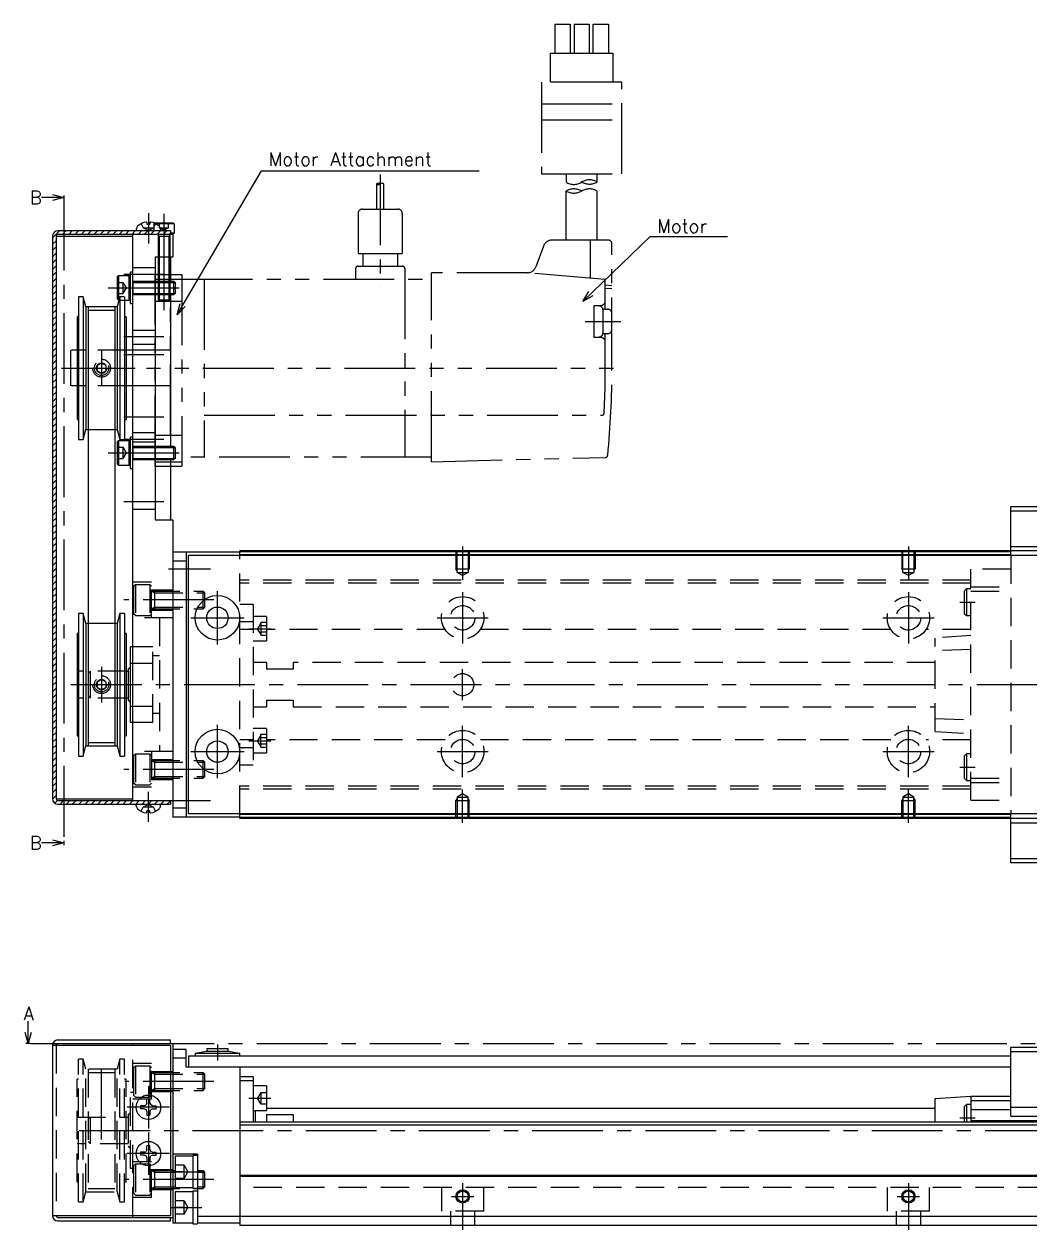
# Model space of a CAD drawing. Extents: x -2 to 917, y -8 to 279.
# Drawn here: x 246.4 to 472, y 9 to 279.5 of the extents above; entities that cross this region are included whole.
import ezdxf

# ---------------------------------------------------------------- set-up
doc = ezdxf.new("R2010")
doc.units = 0
doc.header["$LTSCALE"] = 0.5
for name, pattern in [('CENTER', [50.8, 31.75, -6.35, 6.35, -6.35]), ('DASHED', [19.05, 12.7, -6.35]), ('PHANTOM', [63.5, 31.75, -6.35, 6.35, -6.35, 6.35, -6.35])]:
    doc.linetypes.add(name, pattern=pattern)
for name, color, linetype in [('MSM_CENTER', 1, 'CENTER'), ('MSM_CONTINUOUS', 7, 'CONTINUOUS'), ('MSM_DASHED', 4, 'DASHED'), ('MSM_IMAGINARY', 6, 'PHANTOM'), ('MSM_NARROW', 5, 'CONTINUOUS'), ('MSM_PART_NUMBER', 7, 'CONTINUOUS')]:
    doc.layers.add(name, color=color, linetype=linetype)
doc.styles.get("Standard").update_dxf_attribs({"font": 'txt.shx', "height": 3, "bigfont": 'bigfont.shx'})

msp = doc.modelspace()

# ---------------------------------------------------------------- linework, layer by layer
at = {"layer": 'MSM_CENTER'}
for p, q in [((255.26, 240.06), (255.26, 96.3)), ((274.26, 237.06), (274.26, 230.3)), ((277.76, 236.9), (277.76, 215.3)), ((277.76, 223.3), (268.76, 223.3)), ((265.26, 220.3), (282.26, 220.3)), ((277.76, 209.3), (268.76, 209.3)), ((263.76, 206.3), (263.76, 198.3)), ((277.76, 205.3), (268.76, 205.3)), ((256.26, 202.3), (271.26, 202.3)), ((277.76, 191.3), (268.76, 191.3)), ((277.76, 186.3), (268.76, 186.3)), ((265.26, 183.3), (282.26, 183.3)), ((277.76, 172.3), (268.76, 172.3)), ((344.76, 162.3), (344.76, 154.79)), ((444.76, 162.3), (444.76, 154.79)), ((278.76, 157.3), (288.16, 157.3)), ((289.76, 140.3), (289.76, 152.3)), ((344.76, 152.05), (344.76, 140.55)), ((444.76, 152.05), (444.76, 140.55)), ((288.96, 150.3), (268.76, 150.3)), ((456.26, 149.8), (459.76, 149.8)), ((283.76, 146.3), (295.76, 146.3)), ((339.01, 146.3), (350.51, 146.3)), ((439.01, 146.3), (450.51, 146.3)), ((296.76, 143.85), (301.76, 143.85)), ((263.76, 135.3), (263.76, 127.3)), ((344.76, 127.8), (344.76, 134.8)), ((907.76, 131.3), (256.26, 131.3)), ((289.76, 110.3), (289.76, 122.3)), ((344.76, 110.55), (344.76, 122.05)), ((444.76, 110.55), (444.76, 122.05)), ((296.76, 118.74), (301.76, 118.74)), ((283.76, 116.3), (295.76, 116.3)), ((339.01, 116.3), (350.51, 116.3)), ((439.01, 116.3), (450.51, 116.3)), ((288.96, 112.3), (268.76, 112.3)), ((456.26, 112.8), (459.76, 112.8)), ((274.26, 100.54), (274.26, 107.3)), ((344.76, 100.3), (344.76, 107.81)), ((444.76, 100.3), (444.76, 107.81)), ((278.76, 105.3), (288.16, 105.3)), ((247.76, 50.8), (915.6, 50.8)), ((289.76, 50.6), (289.76, 47)), ((263.76, 29.3), (263.76, 47.05)), ((288.96, 42.3), (268.96, 42.3)), ((274.26, 41.25), (274.26, 31.75)), ((296.76, 38.55), (301.76, 38.55)), ((279.01, 36.5), (269.51, 36.5)), ((456.26, 34.1), (459.76, 34.1)), ((258.76, 31.3), (907.76, 31.3)), ((274.26, 30.85), (274.26, 21.35)), ((279.01, 26.1), (269.51, 26.1)), ((279.26, 22), (286.26, 22)), ((288.96, 20.3), (268.96, 20.3)), ((344.76, 19.5), (344.76, 9)), ((444.76, 19.5), (444.76, 9)), ((342.26, 16.5), (347.26, 16.5)), ((442.26, 16.5), (447.26, 16.5)), ((279.26, 14), (286.26, 14))]:
    msp.add_line(p, q, dxfattribs=at)
at = {"layer": 'MSM_CONTINUOUS'}
for p, q in [((252.76, 241.23), (255.26, 240.56)), ((255.26, 241.06), (255.26, 240.06)), ((255.26, 240.56), (250.26, 240.56)), ((255.26, 240.56), (252.76, 239.89)), ((279.26, 233.1), (253.96, 233.1)), ((271.55, 233.5), (271.51, 233.1)), ((273.93, 234.98), (273.95, 234.6)), ((273.95, 234.6), (274.58, 234.6)), ((274.59, 234.98), (274.58, 234.6)), ((275.67, 234.81), (275.76, 234.9)), ((275.76, 234.9), (279.76, 234.9)), ((280.01, 234.65), (275.98, 234.65)), ((276.98, 233.5), (277.01, 233.1)), ((279.26, 233.1), (279.26, 232.3)), ((279.76, 234.9), (280.01, 234.65)), ((280.01, 234.65), (280.01, 232.55)), ((252.76, 231.9), (252.76, 105.7)), ((253.56, 231.9), (253.56, 105.7)), ((253.56, 231.9), (270.76, 231.9)), ((279.76, 232.3), (253.96, 232.3)), ((270.76, 105.3), (270.76, 232.3)), ((280.01, 232.55), (279.26, 232.55)), ((279.76, 232.3), (280.01, 232.55)), ((279.76, 232.3), (279.76, 227.3)), ((275.76, 227.3), (275.76, 168.3)), ((275.76, 227.3), (279.76, 227.3)), ((276.46, 227.3), (276.46, 221.8)), ((279.06, 227.3), (279.06, 221.8)), ((279.26, 227.3), (279.26, 221.8)), ((267.26, 222.75), (267.56, 223.05)), ((267.26, 222.75), (267.26, 217.85)), ((267.56, 223.05), (269.96, 223.05)), ((267.56, 223.05), (267.56, 217.55)), ((270.26, 222.75), (269.96, 223.05)), ((269.96, 217.55), (269.96, 223.05)), ((270.76, 223.8), (270.26, 223.8)), ((270.26, 216.8), (270.26, 223.8)), ((275.76, 221.8), (279.99, 221.8)), ((279.99, 218.8), (279.99, 221.8)), ((279.99, 221.8), (280.26, 221.53)), ((280.26, 221.53), (280.26, 219.07)), ((258.62, 218.3), (258.62, 186.3)), ((259.66, 218.3), (258.62, 218.3)), ((260.26, 216.05), (259.66, 218.3)), ((259.66, 218.3), (259.66, 186.3)), ((267.86, 218.3), (267.26, 216.05)), ((267.56, 217.55), (267.26, 217.85)), ((267.56, 217.55), (267.66, 217.55)), ((267.86, 218.3), (267.86, 186.3)), ((268.9, 218.3), (267.86, 218.3)), ((268.9, 218.3), (268.9, 186.3)), ((268.9, 217.55), (269.96, 217.55)), ((270.26, 217.85), (269.96, 217.55)), ((270.26, 216.8), (270.76, 216.8)), ((275.76, 218.8), (279.99, 218.8)), ((276.46, 218.8), (276.46, 217.54)), ((279.06, 217.54), (276.46, 217.54)), ((276.7, 217.3), (276.46, 217.54)), ((278.82, 217.3), (276.7, 217.3)), ((278.82, 217.3), (279.06, 217.54)), ((279.06, 218.8), (279.06, 217.54)), ((279.26, 218.8), (279.26, 184.8)), ((280.26, 219.07), (279.99, 218.8)), ((258.62, 213.8), (258.26, 213.8)), ((258.26, 213.8), (258.26, 190.8)), ((267.26, 216.05), (260.26, 216.05)), ((260.26, 216.05), (260.26, 188.55)), ((260.76, 216.05), (260.76, 117.55)), ((266.76, 216.05), (266.76, 117.55)), ((267.26, 216.05), (267.26, 188.55)), ((269.26, 213.8), (268.9, 213.8)), ((269.26, 213.8), (269.26, 190.8)), ((258.26, 190.8), (258.62, 190.8)), ((268.9, 190.8), (269.26, 190.8)), ((259.66, 186.3), (260.26, 188.55)), ((260.26, 188.55), (260.76, 188.55)), ((266.76, 188.55), (267.26, 188.55)), ((267.26, 188.55), (267.86, 186.3)), ((270.76, 186.8), (270.26, 186.8)), ((270.26, 179.8), (270.26, 186.8)), ((258.62, 186.3), (259.66, 186.3)), ((267.26, 185.75), (267.56, 186.05)), ((267.26, 185.75), (267.26, 180.85)), ((267.56, 186.05), (269.96, 186.05)), ((267.56, 186.05), (267.56, 180.55)), ((267.86, 186.3), (268.9, 186.3)), ((270.26, 185.75), (269.96, 186.05)), ((269.96, 180.55), (269.96, 186.05)), ((275.76, 184.8), (279.99, 184.8)), ((279.99, 181.8), (279.99, 184.8)), ((279.99, 184.8), (280.26, 184.53)), ((280.26, 184.53), (280.26, 182.07)), ((275.76, 181.8), (279.99, 181.8)), ((279.26, 181.8), (279.26, 168.3)), ((280.26, 182.07), (279.99, 181.8)), ((267.56, 180.55), (267.26, 180.85)), ((267.56, 180.55), (269.96, 180.55)), ((270.26, 180.85), (269.96, 180.55)), ((270.26, 179.8), (270.76, 179.8)), ((467.76, 171.3), (521.76, 171.3)), ((467.76, 160.3), (467.76, 171.3)), ((275.76, 168.3), (279.76, 168.3)), ((279.76, 168.3), (279.76, 101.6)), ((467.76, 170.3), (521.76, 170.3)), ((467.76, 162.3), (521.76, 162.3)), ((294.76, 161), (279.76, 161)), ((282.76, 161), (282.76, 101.6)), ((283.26, 102.3), (283.26, 160.3)), ((905.26, 160.3), (283.26, 160.3)), ((294.76, 160.3), (294.76, 161.3)), ((894.76, 161.3), (294.76, 161.3)), ((467.76, 161.1), (294.76, 161.1)), ((467.76, 160.4), (294.76, 160.4)), ((282.76, 159), (279.76, 159)), ((258.62, 147.3), (258.62, 115.3)), ((259.66, 147.3), (258.62, 147.3)), ((259.66, 147.3), (259.66, 115.3)), ((260.26, 145.05), (259.66, 147.3)), ((267.86, 147.3), (267.26, 145.05)), ((268.9, 147.3), (267.86, 147.3)), ((267.86, 147.3), (267.86, 115.3)), ((268.9, 147.3), (268.9, 115.3)), ((260.26, 145.05), (260.26, 117.55)), ((260.76, 145.05), (260.26, 145.05)), ((267.26, 145.05), (266.76, 145.05)), ((267.26, 145.05), (267.26, 117.55)), ((258.62, 142.8), (258.26, 142.8)), ((258.26, 142.8), (258.26, 119.8)), ((269.26, 142.8), (268.9, 142.8)), ((269.26, 142.8), (269.26, 119.8)), ((270.26, 122.8), (270.26, 139.8)), ((270.76, 139.8), (270.26, 139.8)), ((270.26, 135.3), (269.76, 134.8)), ((270.26, 136.12), (270.76, 136.12)), ((269.26, 134.3), (269.76, 134.3)), ((269.76, 134.8), (269.76, 127.8)), ((269.76, 128.3), (269.26, 128.3)), ((269.76, 127.8), (270.26, 127.3)), ((270.26, 126.48), (270.76, 126.48)), ((270.76, 122.8), (270.26, 122.8)), ((258.26, 119.8), (258.62, 119.8)), ((268.9, 119.8), (269.26, 119.8)), ((259.66, 115.3), (260.26, 117.55)), ((260.26, 117.55), (267.26, 117.55)), ((267.26, 117.55), (267.86, 115.3)), ((258.62, 115.3), (259.66, 115.3)), ((267.86, 115.3), (268.9, 115.3)), ((253.56, 105.7), (270.76, 105.7)), ((253.96, 105.3), (279.76, 105.3)), ((253.96, 104.5), (279.26, 104.5)), ((271.55, 104.1), (271.51, 104.5)), ((273.93, 102.62), (273.95, 103)), ((274.58, 103), (273.95, 103)), ((274.59, 102.62), (274.58, 103)), ((276.98, 104.1), (277.01, 104.5)), ((279.26, 105.3), (279.26, 104.5)), ((282.76, 103.6), (279.76, 103.6)), ((294.76, 101.6), (279.76, 101.6)), ((905.26, 102.3), (283.26, 102.3)), ((294.76, 101.3), (294.76, 102.3)), ((467.76, 102.2), (294.76, 102.2)), ((467.76, 101.5), (294.76, 101.5)), ((894.76, 101.3), (294.76, 101.3)), ((467.76, 91.3), (467.76, 102.3)), ((467.76, 100.3), (521.76, 100.3)), ((255.26, 95.8), (250.26, 95.8)), ((252.76, 96.47), (255.26, 95.8)), ((255.26, 95.8), (252.76, 95.13)), ((255.26, 96.3), (255.26, 95.3)), ((467.76, 92.3), (521.76, 92.3)), ((521.76, 91.3), (467.76, 91.3)), ((247.26, 50.8), (247.26, 55.8)), ((247.26, 50.8), (246.59, 53.3)), ((247.93, 53.3), (247.26, 50.8)), ((253.96, 51.6), (279.26, 51.6)), ((279.26, 50.8), (279.26, 51.6)), ((247.76, 50.8), (246.76, 50.8)), ((252.76, 50.4), (279.26, 50.4)), ((252.76, 50.4), (252.76, 12.2)), ((253.96, 50.8), (279.76, 50.8)), ((270.76, 50.4), (270.76, 50.8)), ((279.26, 50.4), (279.26, 12.2)), ((279.76, 50.8), (279.76, 10.5)), ((282.76, 49.5), (279.76, 49.5)), ((282.76, 45.5), (282.76, 49.5)), ((287.36, 49), (284.76, 48.6)), ((287.36, 49.6), (287.36, 49)), ((292.16, 49.6), (287.36, 49.6)), ((292.16, 49), (287.36, 49)), ((292.16, 49), (292.16, 49.6)), ((294.76, 48.6), (292.16, 49)), ((467.76, 34.5), (467.76, 50)), ((467.76, 50), (521.76, 50)), ((467.76, 49), (521.76, 49)), ((282.76, 47.5), (279.76, 47.5)), ((283.26, 48), (283.26, 45.5)), ((467.76, 48), (283.26, 48)), ((284.76, 48.6), (284.76, 48)), ((294.76, 48.6), (284.76, 48.6)), ((294.76, 48), (294.76, 48.6)), ((467.76, 45.5), (282.76, 45.5)), ((294.76, 45.5), (294.76, 10)), ((297.76, 43.3), (294.76, 43.3)), ((297.76, 43.3), (297.76, 33.2)), ((297.76, 42.45), (294.76, 42.45)), ((300.76, 41.3), (297.76, 41.3)), ((300.76, 41.3), (300.76, 35.8)), ((273.93, 37.42), (273.95, 38.27)), ((274.59, 37.42), (274.58, 38.27)), ((450.76, 38.5), (458.76, 39)), ((450.76, 33.2), (450.76, 38.5)), ((458.76, 39), (467.76, 39)), ((458.76, 39), (458.76, 33.2)), ((458.76, 38), (467.76, 38)), ((273.34, 36.83), (272.49, 36.82)), ((273.34, 36.17), (272.49, 36.18)), ((273.34, 36.83), (273.74, 37.02)), ((273.34, 36.17), (273.74, 35.98)), ((273.93, 37.42), (273.74, 37.02)), ((273.93, 35.58), (273.74, 35.98)), ((273.93, 35.58), (273.95, 34.73)), ((274.59, 35.58), (274.58, 34.73)), ((274.59, 37.42), (274.78, 37.02)), ((274.59, 35.58), (274.78, 35.98)), ((275.19, 36.83), (274.78, 37.02)), ((275.19, 36.17), (274.78, 35.98)), ((275.19, 36.83), (276.03, 36.82)), ((275.19, 36.17), (276.03, 36.18)), ((297.76, 35.8), (300.76, 35.8)), ((298.26, 33.2), (298.26, 35.8)), ((300.76, 36.3), (450.76, 36.3)), ((457.76, 37.1), (457.26, 36.6)), ((457.26, 36.6), (457.26, 33.2)), ((458.76, 37.1), (457.76, 37.1)), ((457.76, 37.1), (457.76, 33.2)), ((458.76, 36), (467.76, 36)), ((467.76, 36.5), (521.76, 36.5)), ((894.76, 33.2), (294.76, 33.2)), ((894.76, 32.5), (294.76, 32.5)), ((300.76, 34.87), (306.76, 34.87)), ((300.76, 34.87), (300.76, 33.2)), ((306.76, 34.87), (306.76, 33.2)), ((458.76, 33.5), (530.76, 33.5)), ((467.76, 34.5), (521.76, 34.5)), ((273.93, 27.02), (273.95, 27.87)), ((274.59, 27.02), (274.58, 27.87)), ((273.34, 26.43), (272.49, 26.42)), ((273.34, 25.77), (272.49, 25.78)), ((273.34, 26.43), (273.74, 26.62)), ((273.34, 25.77), (273.74, 25.58)), ((273.93, 27.02), (273.74, 26.62)), ((273.93, 25.18), (273.74, 25.58)), ((273.93, 25.18), (273.95, 24.33)), ((274.59, 25.18), (274.58, 24.33)), ((274.59, 27.02), (274.78, 26.62)), ((274.59, 25.18), (274.78, 25.58)), ((275.19, 26.43), (274.78, 26.62)), ((275.19, 25.77), (274.78, 25.58)), ((275.19, 26.43), (276.03, 26.42)), ((275.19, 25.77), (276.03, 25.78)), ((285.26, 26), (279.76, 26)), ((284.26, 25.5), (280.26, 25.5)), ((280.26, 25.5), (280.26, 18.5)), ((285.26, 25.65), (284.26, 25.65)), ((284.26, 25.65), (284.26, 18.35)), ((285.26, 26), (285.26, 10.35)), ((894.76, 21.2), (294.76, 21.2)), ((894.76, 21), (294.76, 21)), ((280.26, 18.5), (284.26, 18.5)), ((284.26, 17.5), (280.26, 17.5)), ((280.26, 17.5), (280.26, 10.5)), ((284.26, 18.35), (285.26, 18.35)), ((285.26, 17.65), (284.26, 17.65)), ((284.26, 17.65), (284.26, 10.35)), ((252.76, 12.2), (279.26, 12.2)), ((253.96, 11.8), (279.76, 11.8)), ((253.96, 11), (279.26, 11)), ((270.76, 11.8), (270.76, 12.2)), ((279.26, 11), (279.26, 11.8)), ((894.76, 12), (285.26, 12)), ((284.26, 10.5), (279.76, 10.5)), ((284.26, 10.35), (285.26, 10.35)), ((294.76, 10.5), (285.26, 10.5)), ((894.76, 10), (294.76, 10))]:
    msp.add_line(p, q, dxfattribs=at)
for centre, radius in [((289.76, 146.3), 5), ((289.76, 146.3), 2.4), ((289.76, 116.3), 5), ((289.76, 116.3), 2.4), ((274.26, 36.5), 2.75), ((274.26, 26.1), 2.75), ((344.76, 16.5), 1.23), ((444.76, 16.5), 1.23)]:
    msp.add_circle(centre, radius, dxfattribs=at)
for centre, radius, start, end in [((253.96, 231.9), 1.2, 90, 180), ((272.54, 233.42), 1, 133.4267, 175), ((274.26, 231.6), 3.5, 98.5396, 133.4267), ((273.73, 234.78), 0.284, 44.1872, 87.0617), ((274.8, 234.78), 0.284, 92.9383, 135.8128), ((274.26, 231.6), 3.5, 46.5733, 81.4604), ((275.98, 233.42), 1, 5, 46.5733), ((253.96, 231.9), 0.4, 90, 180), ((253.96, 105.7), 1.2, 180, 270), ((253.96, 105.7), 0.4, 180, 270), ((272.54, 104.18), 1, 185, 226.5733), ((274.26, 106), 3.5, 226.5733, 261.4604), ((274.26, 106), 3.5, 278.5396, 313.4267), ((275.98, 104.18), 1, 313.4267, 355), ((273.73, 102.82), 0.284, 272.9383, 315.8128), ((274.8, 102.82), 0.284, 224.1872, 267.0617), ((253.96, 50.4), 1.2, 90, 180), ((253.96, 50.4), 0.4, 90, 180), ((274.26, 36.5), 1.8, 79.8876, 100.1124), ((274.26, 36.5), 1.8, 169.8876, 190.1124), ((274.26, 36.5), 1.8, 349.8876, 10.1124), ((274.26, 36.5), 1.8, 259.8876, 280.1124), ((274.26, 26.1), 1.8, 79.8876, 100.1124), ((274.26, 26.1), 1.8, 169.8876, 190.1124), ((274.26, 26.1), 1.8, 349.8876, 10.1124), ((274.26, 26.1), 1.8, 259.8876, 280.1124), ((253.96, 12.2), 1.2, 180, 270), ((253.96, 12.2), 0.4, 180, 270)]:
    msp.add_arc(centre, radius, start, end, dxfattribs=at)
at = {"layer": 'MSM_DASHED'}
for p, q in [((272.65, 234.71), (273.12, 233.77)), ((274.26, 233.17), (273.12, 233.77)), ((273.12, 233.77), (275.41, 233.77)), ((274.26, 233.17), (275.41, 233.77)), ((275.87, 234.71), (275.41, 233.77)), ((275.51, 234.65), (275.67, 234.81)), ((275.98, 234.65), (275.51, 234.65)), ((275.51, 234.65), (275.51, 233.1)), ((276.76, 233.8), (276.76, 234.9)), ((277.76, 233.22), (276.76, 233.8)), ((276.76, 233.8), (278.76, 233.8)), ((277.76, 234.9), (277.76, 233.8)), ((278.76, 233.8), (277.76, 233.22)), ((278.76, 233.8), (278.76, 234.9)), ((276.46, 232.2), (276.46, 227.3)), ((279.06, 231.81), (276.46, 231.81)), ((276.7, 231.81), (276.7, 227.3)), ((278.82, 231.81), (278.82, 227.3)), ((279.06, 232.2), (279.06, 227.3)), ((270.76, 224.9), (275.76, 224.9)), ((270.76, 221.8), (275.76, 221.8)), ((270.8, 221.8), (270.8, 218.8)), ((267.26, 221.55), (268.56, 221.55)), ((267.26, 220.3), (268.56, 220.3)), ((268.56, 221.55), (269.28, 220.3)), ((268.56, 221.55), (268.56, 219.05)), ((269.28, 220.3), (268.56, 219.05)), ((270.76, 221.55), (270.8, 221.53)), ((270.8, 221.53), (275.76, 221.53)), ((267.26, 219.05), (268.56, 219.05)), ((267.66, 217.55), (268.9, 217.55)), ((270.76, 219.05), (270.8, 219.07)), ((270.76, 218.8), (275.76, 218.8)), ((270.8, 219.07), (275.76, 219.07)), ((260.76, 215.29), (266.76, 215.29)), ((270.76, 210.8), (275.76, 210.8)), ((269.26, 206.3), (258.26, 206.3)), ((270.76, 207.7), (275.76, 207.7)), ((263.76, 203.45), (262.76, 202.88)), ((262.76, 202.88), (262.76, 201.72)), ((264.76, 202.88), (263.76, 203.45)), ((264.76, 201.72), (264.76, 202.88)), ((262.76, 201.72), (263.76, 201.15)), ((263.76, 201.15), (264.76, 201.72)), ((269.26, 198.3), (258.26, 198.3)), ((260.76, 188.55), (266.76, 188.55)), ((270.76, 187.9), (275.76, 187.9)), ((267.26, 184.55), (268.56, 184.55)), ((268.56, 184.55), (269.28, 183.3)), ((268.56, 184.55), (268.56, 182.05)), ((270.76, 185.8), (275.76, 185.8)), ((270.76, 184.8), (275.76, 184.8)), ((270.76, 184.55), (270.8, 184.53)), ((270.8, 184.8), (270.8, 181.8)), ((270.8, 184.53), (275.76, 184.53)), ((267.26, 183.3), (268.56, 183.3)), ((267.26, 182.05), (268.56, 182.05)), ((269.28, 183.3), (268.56, 182.05)), ((270.76, 182.05), (270.8, 182.07)), ((270.76, 181.8), (275.76, 181.8)), ((270.8, 182.07), (275.76, 182.07)), ((270.76, 170.7), (275.76, 170.7)), ((294.76, 102.3), (294.76, 160.3)), ((343.26, 161.3), (343.26, 157.3)), ((343.53, 156.5), (343.53, 161.3)), ((345.99, 161.3), (345.99, 156.5)), ((346.26, 161.3), (346.26, 157.3)), ((443.26, 161.3), (443.26, 157.3)), ((443.53, 156.5), (443.53, 161.3)), ((445.99, 161.3), (445.99, 156.5)), ((446.26, 161.3), (446.26, 157.3)), ((467.76, 160.3), (467.76, 102.3)), ((343.53, 156.83), (343.26, 157.3)), ((343.26, 157.3), (346.26, 157.3)), ((345.99, 156.83), (346.26, 157.3)), ((443.53, 156.83), (443.26, 157.3)), ((443.26, 157.3), (446.26, 157.3)), ((445.99, 156.83), (446.26, 157.3)), ((467.76, 157.2), (458.76, 157.2)), ((458.76, 105.4), (458.76, 157.2)), ((274.96, 154.3), (270.76, 154.3)), ((274.96, 146.3), (274.96, 154.3)), ((458.76, 154.75), (294.76, 154.75)), ((343.53, 156.5), (345.99, 156.5)), ((344.76, 155.79), (343.53, 156.5)), ((345.99, 156.5), (344.76, 155.79)), ((443.53, 156.5), (445.99, 156.5)), ((444.76, 155.79), (443.53, 156.5)), ((445.99, 156.5), (444.76, 155.79)), ((270.96, 153.4), (271.36, 153.8)), ((270.96, 153.4), (270.96, 147.2)), ((271.36, 153.8), (274.56, 153.8)), ((271.36, 153.8), (271.36, 146.8)), ((274.56, 153.8), (274.56, 146.8)), ((274.96, 153.4), (274.56, 153.8)), ((274.96, 152.55), (279.76, 152.55)), ((274.96, 152.3), (286.58, 152.3)), ((274.96, 152.3), (275.62, 151.92)), ((275.62, 152.3), (275.62, 148.3)), ((275.62, 151.92), (286.96, 151.92)), ((286.58, 148.3), (286.58, 152.3)), ((286.96, 151.92), (286.58, 152.3)), ((286.96, 148.68), (286.96, 151.92)), ((458.76, 154.05), (294.76, 154.05)), ((457.76, 152.8), (457.26, 152.3)), ((457.26, 152.3), (457.26, 147.3)), ((457.76, 152.8), (457.76, 146.8)), ((458.76, 152.8), (457.76, 152.8)), ((458.76, 153.25), (467.76, 153.25)), ((458.76, 152.25), (467.76, 152.25)), ((297.76, 149.3), (294.76, 149.3)), ((297.76, 149.3), (297.76, 113.3)), ((279.76, 146.3), (270.76, 146.3)), ((271.36, 146.8), (270.96, 147.2)), ((271.36, 146.8), (274.56, 146.8)), ((274.56, 146.8), (274.96, 147.2)), ((274.96, 148.3), (275.62, 148.68)), ((274.96, 148.3), (286.58, 148.3)), ((274.96, 148.05), (279.76, 148.05)), ((275.62, 148.68), (286.96, 148.68)), ((276.76, 146.3), (276.76, 116.3)), ((286.58, 148.3), (286.96, 148.68)), ((300.76, 146.6), (297.76, 146.6)), ((300.76, 146.6), (300.76, 141.1)), ((457.26, 147.3), (457.76, 146.8)), ((457.76, 146.8), (458.76, 146.8)), ((266.76, 145.05), (260.76, 145.05)), ((297.76, 145.43), (294.76, 145.43)), ((297.76, 143.68), (294.76, 143.68)), ((299.46, 145.1), (298.74, 143.85)), ((299.46, 142.6), (298.74, 143.85)), ((299.46, 145.3), (300.76, 145.3)), ((299.46, 145.3), (299.46, 142.41)), ((299.46, 144.58), (300.76, 144.58)), ((340.81, 143.66), (300.76, 143.66)), ((440.81, 143.66), (348.71, 143.66)), ((458.76, 143.66), (448.71, 143.66)), ((297.76, 141.1), (300.76, 141.1)), ((299.46, 143.13), (300.76, 143.13)), ((299.46, 142.41), (300.76, 142.41)), ((458.76, 142.3), (450.76, 141.77)), ((450.76, 120.83), (450.76, 141.77)), ((275.26, 139.8), (270.76, 139.8)), ((275.26, 122.8), (275.26, 139.8)), ((458.76, 139.16), (450.76, 138.9)), ((270.76, 136.12), (275.26, 136.12)), ((276.76, 137.8), (275.26, 137.8)), ((300.76, 136.3), (297.76, 136.3)), ((300.76, 136.3), (300.76, 134.8)), ((306.76, 136.3), (306.76, 134.8)), ((450.76, 136.3), (306.76, 136.3)), ((269.26, 134.3), (258.26, 134.3)), ((261.26, 134.3), (260.76, 133.8)), ((261.26, 128.3), (261.26, 134.3)), ((306.76, 134.8), (300.76, 134.8)), ((263.76, 132.45), (262.76, 131.88)), ((262.76, 131.88), (262.76, 130.72)), ((262.76, 130.72), (263.76, 130.15)), ((264.76, 131.88), (263.76, 132.45)), ((263.76, 130.15), (264.76, 130.72)), ((264.76, 130.72), (264.76, 131.88)), ((269.26, 128.3), (258.26, 128.3)), ((260.76, 128.8), (261.26, 128.3)), ((300.76, 127.8), (306.76, 127.8)), ((300.76, 127.8), (300.76, 126.3)), ((306.76, 127.8), (306.76, 126.3)), ((270.76, 126.48), (275.26, 126.48)), ((276.76, 124.8), (275.26, 124.8)), ((297.76, 126.3), (300.76, 126.3)), ((306.76, 126.3), (450.76, 126.3)), ((275.26, 122.8), (270.76, 122.8)), ((450.76, 123.7), (458.76, 123.44)), ((300.76, 121.49), (297.76, 121.49)), ((299.46, 119.99), (298.74, 118.74)), ((299.46, 120.19), (300.76, 120.19)), ((299.46, 117.3), (299.46, 120.19)), ((299.46, 119.47), (300.76, 119.47)), ((300.76, 121.49), (300.76, 115.99)), ((450.76, 120.83), (458.76, 120.3)), ((260.76, 118.31), (266.76, 118.31)), ((297.76, 118.92), (294.76, 118.92)), ((297.76, 117.17), (294.76, 117.17)), ((299.46, 117.49), (298.74, 118.74)), ((299.46, 118.02), (300.76, 118.02)), ((299.46, 117.3), (300.76, 117.3)), ((340.81, 118.94), (300.76, 118.94)), ((440.81, 118.94), (348.71, 118.94)), ((458.76, 118.94), (448.71, 118.94)), ((279.76, 116.3), (270.76, 116.3)), ((270.96, 115.4), (271.36, 115.8)), ((270.96, 115.4), (270.96, 109.2)), ((271.36, 115.8), (274.56, 115.8)), ((271.36, 115.8), (271.36, 108.8)), ((274.56, 115.8), (274.56, 108.8)), ((274.96, 115.4), (274.56, 115.8)), ((274.96, 116.3), (274.96, 108.3)), ((274.96, 114.55), (279.76, 114.55)), ((274.96, 114.3), (286.58, 114.3)), ((274.96, 114.3), (275.62, 113.92)), ((275.62, 114.3), (275.62, 110.3)), ((275.62, 113.92), (286.96, 113.92)), ((286.58, 110.3), (286.58, 114.3)), ((286.96, 113.92), (286.58, 114.3)), ((286.96, 110.68), (286.96, 113.92)), ((297.76, 115.99), (300.76, 115.99)), ((457.76, 115.8), (457.26, 115.3)), ((457.26, 115.3), (457.26, 110.3)), ((458.76, 115.8), (457.76, 115.8)), ((457.76, 115.8), (457.76, 109.8)), ((294.76, 113.3), (297.76, 113.3)), ((274.96, 108.3), (270.76, 108.3)), ((271.36, 108.8), (270.96, 109.2)), ((271.36, 108.8), (274.56, 108.8)), ((274.56, 108.8), (274.96, 109.2)), ((274.96, 110.3), (275.62, 110.68)), ((274.96, 110.3), (286.58, 110.3)), ((274.96, 110.05), (279.76, 110.05)), ((275.62, 110.68), (286.96, 110.68)), ((286.58, 110.3), (286.96, 110.68)), ((458.76, 108.55), (294.76, 108.55)), ((457.26, 110.3), (457.76, 109.8)), ((457.76, 109.8), (458.76, 109.8)), ((458.76, 110.35), (467.76, 110.35)), ((458.76, 109.35), (467.76, 109.35)), ((458.76, 107.85), (294.76, 107.85)), ((343.53, 105.77), (343.26, 105.3)), ((344.76, 106.81), (343.53, 106.1)), ((343.53, 106.1), (343.53, 101.3)), ((343.53, 106.1), (345.99, 106.1)), ((345.99, 106.1), (344.76, 106.81)), ((345.99, 101.3), (345.99, 106.1)), ((345.99, 105.77), (346.26, 105.3)), ((443.53, 105.77), (443.26, 105.3)), ((444.76, 106.81), (443.53, 106.1)), ((443.53, 106.1), (443.53, 101.3)), ((443.53, 106.1), (445.99, 106.1)), ((445.99, 106.1), (444.76, 106.81)), ((445.99, 101.3), (445.99, 106.1)), ((445.99, 105.77), (446.26, 105.3)), ((272.65, 102.89), (273.12, 103.83)), ((274.26, 104.43), (273.12, 103.83)), ((275.41, 103.83), (273.12, 103.83)), ((274.26, 104.43), (275.41, 103.83)), ((275.87, 102.89), (275.41, 103.83)), ((343.26, 101.3), (343.26, 105.3)), ((343.26, 105.3), (346.26, 105.3)), ((346.26, 101.3), (346.26, 105.3)), ((443.26, 101.3), (443.26, 105.3)), ((443.26, 105.3), (446.26, 105.3)), ((446.26, 101.3), (446.26, 105.3)), ((458.76, 105.4), (467.76, 105.4)), ((253.56, 50.4), (253.56, 12.2)), ((270.76, 12.2), (270.76, 50.4)), ((258.62, 15.3), (258.62, 47.3)), ((259.66, 47.3), (258.62, 47.3)), ((260.26, 45.05), (259.66, 47.3)), ((259.66, 15.3), (259.66, 47.3)), ((267.86, 47.3), (267.26, 45.05)), ((267.86, 15.3), (267.86, 47.3)), ((268.9, 47.3), (267.86, 47.3)), ((268.9, 15.3), (268.9, 47.3)), ((274.96, 46.3), (270.76, 46.3)), ((274.96, 38.3), (274.96, 46.3)), ((260.26, 17.55), (260.26, 45.05)), ((267.26, 45.05), (260.26, 45.05)), ((260.76, 45.05), (260.76, 17.55)), ((260.76, 44.29), (266.76, 44.29)), ((266.76, 45.05), (266.76, 17.55)), ((267.26, 17.55), (267.26, 45.05)), ((270.96, 45.4), (271.36, 45.8)), ((270.96, 45.4), (270.96, 39.2)), ((271.36, 45.8), (274.56, 45.8)), ((271.36, 45.8), (271.36, 38.8)), ((274.56, 45.8), (274.56, 38.8)), ((274.96, 45.4), (274.56, 45.8)), ((274.96, 44.55), (279.76, 44.55)), ((274.96, 44.3), (286.58, 44.3)), ((274.96, 44.3), (275.62, 43.92)), ((275.62, 44.3), (275.62, 40.3)), ((275.62, 43.92), (286.96, 43.92)), ((286.58, 40.3), (286.58, 44.3)), ((286.96, 43.92), (286.58, 44.3)), ((286.96, 40.68), (286.96, 43.92)), ((258.26, 19.8), (258.26, 42.8)), ((258.62, 42.8), (258.26, 42.8)), ((269.26, 42.8), (268.9, 42.8)), ((269.26, 19.8), (269.26, 42.8)), ((274.96, 40.3), (275.62, 40.68)), ((275.62, 40.68), (286.96, 40.68)), ((286.58, 40.3), (286.96, 40.68)), ((270.26, 22.8), (270.26, 39.8)), ((270.76, 39.8), (270.26, 39.8)), ((274.96, 38.3), (270.76, 38.3)), ((271.36, 38.8), (270.96, 39.2)), ((271.36, 38.8), (274.56, 38.8)), ((274.56, 38.8), (274.96, 39.2)), ((274.96, 40.3), (286.58, 40.3)), ((274.96, 40.05), (279.76, 40.05)), ((299.46, 39.8), (298.74, 38.55)), ((299.46, 37.3), (298.74, 38.55)), ((299.46, 39.8), (300.76, 39.8)), ((299.46, 39.8), (299.46, 37.3)), ((299.46, 38.55), (300.76, 38.55)), ((270.26, 35.3), (269.76, 34.8)), ((299.46, 37.3), (300.76, 37.3)), ((258.26, 34.3), (269.76, 34.3)), ((261.26, 34.3), (260.76, 33.8)), ((261.26, 28.3), (261.26, 34.3)), ((269.76, 34.8), (269.76, 27.8)), ((269.76, 28.3), (258.26, 28.3)), ((260.76, 28.8), (261.26, 28.3)), ((269.76, 27.8), (270.26, 27.3)), ((270.76, 22.8), (270.26, 22.8)), ((274.96, 24.3), (270.76, 24.3)), ((270.96, 23.4), (271.36, 23.8)), ((270.96, 23.4), (270.96, 17.2)), ((271.36, 23.8), (271.36, 16.8)), ((271.36, 23.8), (274.56, 23.8)), ((274.56, 23.8), (274.56, 16.8)), ((274.96, 23.4), (274.56, 23.8)), ((274.96, 16.3), (274.96, 24.3)), ((274.96, 22.55), (279.76, 22.55)), ((274.96, 22.3), (280.26, 22.3)), ((274.96, 22.3), (275.62, 21.92)), ((275.62, 22.3), (275.62, 18.3)), ((275.62, 21.92), (280.26, 21.92)), ((282.26, 23.5), (280.26, 23.5)), ((282.26, 22), (280.26, 22)), ((282.26, 20.5), (282.26, 23.5)), ((282.26, 23.5), (283.13, 22)), ((282.26, 20.5), (283.13, 22)), ((285.26, 22.3), (286.58, 22.3)), ((285.26, 21.92), (286.96, 21.92)), ((286.58, 18.3), (286.58, 22.3)), ((286.96, 21.92), (286.58, 22.3)), ((286.96, 18.68), (286.96, 21.92)), ((258.26, 19.8), (258.62, 19.8)), ((268.9, 19.8), (269.26, 19.8)), ((282.26, 20.5), (280.26, 20.5)), ((259.66, 15.3), (260.26, 17.55)), ((260.26, 17.55), (267.26, 17.55)), ((260.76, 18.31), (266.76, 18.31)), ((267.26, 17.55), (267.86, 15.3)), ((274.96, 16.3), (270.76, 16.3)), ((271.36, 16.8), (270.96, 17.2)), ((271.36, 16.8), (274.56, 16.8)), ((274.56, 16.8), (274.96, 17.2)), ((274.96, 18.3), (275.62, 18.68)), ((274.96, 18.3), (286.58, 18.3)), ((274.96, 18.05), (279.76, 18.05)), ((275.62, 18.68), (280.26, 18.68)), ((285.26, 18.68), (286.96, 18.68)), ((286.58, 18.3), (286.96, 18.68)), ((894.76, 18.5), (294.76, 18.5)), ((340.01, 18.5), (340.01, 13.2)), ((349.51, 13.2), (349.51, 18.5)), ((440.01, 18.5), (440.01, 13.2)), ((449.51, 13.2), (449.51, 18.5)), ((258.62, 15.3), (259.66, 15.3)), ((267.86, 15.3), (268.9, 15.3)), ((282.26, 15.5), (280.26, 15.5)), ((282.26, 14), (280.26, 14)), ((282.26, 12.5), (282.26, 15.5)), ((282.26, 15.5), (283.13, 14)), ((282.26, 12.5), (283.13, 14)), ((282.26, 12.5), (280.26, 12.5)), ((349.51, 13.2), (340.01, 13.2)), ((342.01, 13.2), (342.01, 10)), ((347.51, 10), (347.51, 13.2)), ((449.51, 13.2), (440.01, 13.2)), ((442.01, 13.2), (442.01, 10)), ((447.51, 10), (447.51, 13.2))]:
    msp.add_line(p, q, dxfattribs=at)
for centre, radius in [((263.76, 202.3), 2), ((263.76, 202.3), 1.62), ((263.76, 202.3), 1.15), ((344.76, 146.3), 4.75), ((344.76, 146.3), 2.75), ((444.76, 146.3), 4.75), ((444.76, 146.3), 2.75), ((263.76, 131.3), 2), ((263.76, 131.3), 1.62), ((344.76, 131.3), 2.5), ((263.76, 131.3), 1.15), ((344.76, 116.3), 4.75), ((344.76, 116.3), 2.75), ((444.76, 116.3), 4.75), ((444.76, 116.3), 2.75)]:
    msp.add_circle(centre, radius, dxfattribs=at)
for centre, start, end in [((276.36, 232.2), 0, 90), ((279.16, 232.2), 90, 180)]:
    msp.add_arc(centre, 0.1, start, end, dxfattribs=at)
at = {"layer": 'MSM_IMAGINARY'}
for p, q in [((365.46, 279.48), (368.86, 279.48)), ((365.46, 279.48), (365.46, 272.98)), ((368.86, 279.48), (368.86, 272.98)), ((369.76, 279.48), (373.16, 279.48)), ((369.76, 279.48), (369.76, 272.98)), ((373.16, 279.48), (373.16, 272.98)), ((374.06, 272.98), (374.06, 279.48)), ((374.06, 279.48), (377.46, 279.48)), ((377.46, 279.48), (377.46, 272.98)), ((364.46, 272.98), (378.46, 272.98)), ((364.46, 266.48), (364.46, 272.98)), ((378.46, 272.98), (378.46, 266.48)), ((380.46, 266.48), (362.46, 266.48)), ((362.46, 266.48), (362.46, 245.86)), ((380.46, 245.86), (380.46, 266.48)), ((362.46, 261.63), (380.46, 261.63)), ((362.46, 258.03), (380.46, 258.03)), ((325.41, 243.64), (325.41, 238)), ((326.26, 245.75), (326.26, 220.3)), ((327.11, 238), (327.11, 243.64)), ((362.46, 245.86), (380.46, 245.86)), ((367.96, 245.86), (367.96, 244.07)), ((374.96, 244.07), (374.96, 245.86)), ((367.96, 231), (367.96, 242.04)), ((374.96, 231), (374.96, 242.04)), ((321.31, 237), (321.31, 228)), ((322.31, 238), (330.21, 238)), ((331.21, 237), (331.21, 228)), ((377.46, 231), (364.76, 231)), ((373.46, 222.46), (373.46, 231)), ((378.26, 202.3), (378.26, 230.2)), ((321.31, 228), (331.21, 228)), ((322.36, 228), (322.36, 225.2)), ((330.16, 228), (330.16, 225.2)), ((362.88, 229.68), (361.18, 225.02)), ((277.76, 225.3), (277.76, 215.3)), ((320.76, 224.7), (320.76, 222.3)), ((321.26, 225.2), (331.26, 225.2)), ((331.76, 224.7), (331.76, 182.3)), ((275.76, 180.3), (275.76, 223.3)), ((275.76, 223.3), (281.76, 223.3)), ((275.76, 222.3), (281.76, 222.3)), ((276.46, 223.3), (276.46, 217.3)), ((276.7, 223.3), (276.7, 217.3)), ((278.82, 223.3), (278.82, 217.3)), ((279.06, 223.3), (279.06, 217.3)), ((281.76, 223.3), (281.76, 180.3)), ((281.76, 222.3), (337.76, 222.3)), ((286.76, 222.3), (286.76, 182.3)), ((337.76, 181.3), (337.76, 223.7)), ((359.3, 223.7), (337.76, 223.7)), ((376.76, 222.17), (359.3, 223.7)), ((376.76, 215.53), (376.76, 222.17)), ((378.26, 220.76), (376.76, 220.89)), ((378.26, 220.06), (376.76, 220.19)), ((275.76, 217.3), (281.76, 217.3)), ((279.26, 187.3), (279.26, 217.3)), ((374.26, 216.38), (375.76, 216.38)), ((374.26, 209.18), (374.26, 216.38)), ((375.26, 216.28), (374.26, 216.28)), ((376.23, 215.53), (377.26, 215.53)), ((376.26, 210.28), (376.26, 215.28)), ((372.26, 212.78), (380.26, 212.78)), ((374.26, 209.28), (375.26, 209.28)), ((375.76, 209.18), (374.26, 209.18)), ((377.26, 210.03), (376.26, 210.03)), ((376.76, 202.3), (376.76, 210.03)), ((279.26, 206.3), (256.76, 206.3)), ((256.76, 206.3), (256.76, 198.3)), ((254.76, 202.3), (380.26, 202.3)), ((279.26, 198.3), (256.76, 198.3)), ((286.76, 191.73), (376, 191.73)), ((275.76, 187.3), (281.76, 187.3)), ((275.76, 181.3), (281.76, 181.3)), ((337.76, 182.3), (281.76, 182.3)), ((337.76, 181.3), (376.82, 182.29)), ((275.76, 180.3), (281.76, 180.3))]:
    msp.add_line(p, q, dxfattribs=at)
for centre, radius, start, end in [((325.84, 242.9), 0.85, 60.0009, 119.999), ((325.84, 244.37), 0.85, 240.001, 299.999), ((326.69, 242.9), 0.85, 59.9987, 119.999), ((369.71, 246.51), 3, 234.3132, 305.6839), ((373.21, 241.04), 3.5, 60.0014, 120.0014), ((373.21, 247.1), 3.5, 240.0015, 300.0015), ((369.71, 239.01), 3.5, 60.0014, 120.1319), ((369.71, 245.07), 3.5, 239.871, 300), ((373.21, 239.01), 3.5, 60.0637, 120), ((322.31, 237), 1, 90, 180), ((330.21, 237), 1, 360, 90), ((364.76, 229), 2, 90, 160), ((377.46, 230.2), 0.8, 360, 90), ((321.26, 224.7), 0.5, 90, 180), ((331.26, 224.7), 0.5, 360, 90), ((359.3, 225.7), 2, 270, 340), ((375.76, 217.38), 1, 270, 0), ((375.26, 215.28), 1, 360, 90), ((377.26, 214.53), 1, 360, 90), ((377.26, 211.03), 1, 270, 360), ((375.26, 210.28), 1, 270, 360), ((375.76, 208.18), 1, 1.7094, 90), ((178.26, 202.3), 198.5, 357.0836, 0), ((178.26, 202.3), 200, 354.3874, 0), ((376, 192.23), 0.5, 270, 357.0836), ((376.8, 182.79), 0.5, 271.4503, 354.3874)]:
    msp.add_arc(centre, radius, start, end, dxfattribs=at)
at = {"layer": 'MSM_NARROW'}
for p, q in [((252.76, 231.51), (254.35, 233.1)), ((254.97, 232.3), (255.77, 233.1)), ((256.38, 232.3), (257.18, 233.1)), ((257.79, 232.3), (258.59, 233.1)), ((259.21, 232.3), (260.01, 233.1)), ((260.62, 232.3), (261.42, 233.1)), ((262.04, 232.3), (262.84, 233.1)), ((263.45, 232.3), (264.25, 233.1)), ((264.87, 232.3), (265.67, 233.1)), ((266.28, 232.3), (267.08, 233.1)), ((267.69, 232.3), (268.49, 233.1)), ((269.11, 232.3), (269.91, 233.1)), ((270.52, 232.3), (271.32, 233.1)), ((271.94, 232.3), (272.74, 233.1)), ((273.35, 232.3), (274.15, 233.1)), ((274.77, 232.3), (275.57, 233.1)), ((276.18, 232.3), (276.98, 233.1)), ((277.59, 232.3), (278.39, 233.1)), ((252.76, 230.09), (253.56, 230.89)), ((276.45, 232.25), (276.7, 231.81)), ((279.07, 232.25), (278.82, 231.81)), ((279.01, 232.3), (279.26, 232.55)), ((252.76, 228.68), (253.56, 229.48)), ((252.76, 227.27), (253.56, 228.07)), ((276.7, 227.3), (276.7, 221.8)), ((278.82, 227.3), (278.82, 221.8)), ((252.76, 225.85), (253.56, 226.65)), ((252.76, 224.44), (253.56, 225.24)), ((252.76, 223.02), (253.56, 223.82)), ((252.76, 221.61), (253.56, 222.41)), ((252.76, 220.2), (253.56, 221)), ((252.76, 218.78), (253.56, 219.58)), ((275.76, 221.53), (280.26, 221.53)), ((252.76, 217.37), (253.56, 218.17)), ((252.76, 215.95), (253.56, 216.75)), ((275.76, 219.07), (280.26, 219.07)), ((276.7, 218.8), (276.7, 217.3)), ((278.82, 218.8), (278.82, 217.3)), ((252.76, 214.54), (253.56, 215.34)), ((252.76, 213.12), (253.56, 213.92)), ((252.76, 211.71), (253.56, 212.51)), ((252.76, 210.3), (253.56, 211.1)), ((252.76, 208.88), (253.56, 209.68)), ((252.76, 207.47), (253.56, 208.27)), ((252.76, 206.05), (253.56, 206.85)), ((252.76, 204.64), (253.56, 205.44)), ((252.76, 203.22), (253.56, 204.02)), ((252.76, 201.81), (253.56, 202.61)), ((252.76, 200.4), (253.56, 201.2)), ((252.76, 198.98), (253.56, 199.78)), ((252.76, 197.57), (253.56, 198.37)), ((252.76, 196.15), (253.56, 196.95)), ((252.76, 194.74), (253.56, 195.54)), ((252.76, 193.33), (253.56, 194.13)), ((252.76, 191.91), (253.56, 192.71)), ((252.76, 190.5), (253.56, 191.3)), ((252.76, 189.08), (253.56, 189.88)), ((252.76, 187.67), (253.56, 188.47)), ((252.76, 186.25), (253.56, 187.05)), ((252.76, 184.84), (253.56, 185.64)), ((252.76, 183.43), (253.56, 184.23)), ((275.76, 184.53), (280.26, 184.53)), ((252.76, 182.01), (253.56, 182.81)), ((252.76, 180.6), (253.56, 181.4)), ((275.76, 182.07), (280.26, 182.07)), ((252.76, 179.18), (253.56, 179.98)), ((252.76, 177.77), (253.56, 178.57)), ((252.76, 176.35), (253.56, 177.15)), ((252.76, 174.94), (253.56, 175.74)), ((252.76, 173.53), (253.56, 174.33)), ((252.76, 172.11), (253.56, 172.91)), ((252.76, 170.7), (253.56, 171.5)), ((252.76, 169.28), (253.56, 170.08)), ((252.76, 167.87), (253.56, 168.67)), ((252.76, 166.46), (253.56, 167.26)), ((252.76, 165.04), (253.56, 165.84)), ((252.76, 163.63), (253.56, 164.43)), ((252.76, 162.21), (253.56, 163.01)), ((252.76, 160.8), (253.56, 161.6)), ((252.76, 159.38), (253.56, 160.18)), ((252.76, 157.97), (253.56, 158.77)), ((252.76, 156.56), (253.56, 157.36)), ((252.76, 155.14), (253.56, 155.94)), ((252.76, 153.73), (253.56, 154.53)), ((252.76, 152.31), (253.56, 153.11)), ((252.76, 150.9), (253.56, 151.7)), ((252.76, 149.48), (253.56, 150.28)), ((252.76, 148.07), (253.56, 148.87)), ((252.76, 146.66), (253.56, 147.46)), ((252.76, 145.24), (253.56, 146.04)), ((252.76, 143.83), (253.56, 144.63)), ((252.76, 142.41), (253.56, 143.21)), ((252.76, 141), (253.56, 141.8)), ((252.76, 139.59), (253.56, 140.39)), ((252.76, 138.17), (253.56, 138.97)), ((252.76, 136.76), (253.56, 137.56)), ((252.76, 135.34), (253.56, 136.14)), ((252.76, 133.93), (253.56, 134.73)), ((252.76, 132.51), (253.56, 133.31)), ((252.76, 131.1), (253.56, 131.9)), ((252.76, 129.69), (253.56, 130.49)), ((252.76, 128.27), (253.56, 129.07)), ((252.76, 126.86), (253.56, 127.66)), ((252.76, 125.44), (253.56, 126.24)), ((252.76, 124.03), (253.56, 124.83)), ((252.76, 122.61), (253.56, 123.41)), ((252.76, 121.2), (253.56, 122)), ((252.76, 119.79), (253.56, 120.59)), ((252.76, 118.37), (253.56, 119.17)), ((252.76, 116.96), (253.56, 117.76)), ((252.76, 115.54), (253.56, 116.34)), ((252.76, 114.13), (253.56, 114.93)), ((252.76, 112.71), (253.56, 113.51)), ((252.76, 111.3), (253.56, 112.1)), ((252.76, 109.89), (253.56, 110.69)), ((252.76, 108.47), (253.56, 109.27)), ((252.76, 107.06), (253.56, 107.86)), ((252.76, 105.65), (253.56, 106.44)), ((253.26, 104.73), (253.85, 105.32)), ((254.45, 104.5), (255.25, 105.3)), ((255.86, 104.5), (256.66, 105.3)), ((257.27, 104.5), (258.07, 105.3)), ((258.69, 104.5), (259.49, 105.3)), ((260.1, 104.5), (260.9, 105.3)), ((261.52, 104.5), (262.32, 105.3)), ((262.93, 104.5), (263.73, 105.3)), ((264.35, 104.5), (265.15, 105.3)), ((265.76, 104.5), (266.56, 105.3)), ((267.17, 104.5), (267.97, 105.3)), ((268.59, 104.5), (269.39, 105.3)), ((270, 104.5), (270.8, 105.3)), ((271.42, 104.5), (272.22, 105.3)), ((272.83, 104.5), (273.63, 105.3)), ((274.24, 104.5), (275.04, 105.3)), ((275.66, 104.5), (276.46, 105.3)), ((277.07, 104.5), (277.87, 105.3)), ((278.49, 104.5), (279.26, 105.27))]:
    msp.add_line(p, q, dxfattribs=at)
for centre in [(344.76, 16.5), (444.76, 16.5)]:
    msp.add_circle(centre, 1.5, dxfattribs=at)
at = {"layer": 'MSM_PART_NUMBER'}
for p, q in [((280.7, 214.29), (299.66, 246.54)), ((299.66, 246.54), (348.5, 246.54)), ((371.72, 217.28), (386.86, 231.83)), ((386.86, 231.83), (404.17, 231.83)), ((371.72, 217.28), (373.06, 219.49)), ((280.7, 214.29), (281.39, 216.78)), ((373.99, 218.52), (371.72, 217.28)), ((282.55, 216.1), (280.7, 214.29))]:
    msp.add_line(p, q, dxfattribs=at)

# ---------------------------------------------------------------- texts
for s, p in [('Motor Attachment', (301.22, 247.69)), ('B', (247.65, 239.06)), ('Motor', (388.38, 232.69)), ('B', (247.65, 94.3)), ('A', (246.26, 56.05))]:
    msp.add_text(s, height=3, dxfattribs=at).set_placement(p)

doc.saveas('drawing.dxf')
